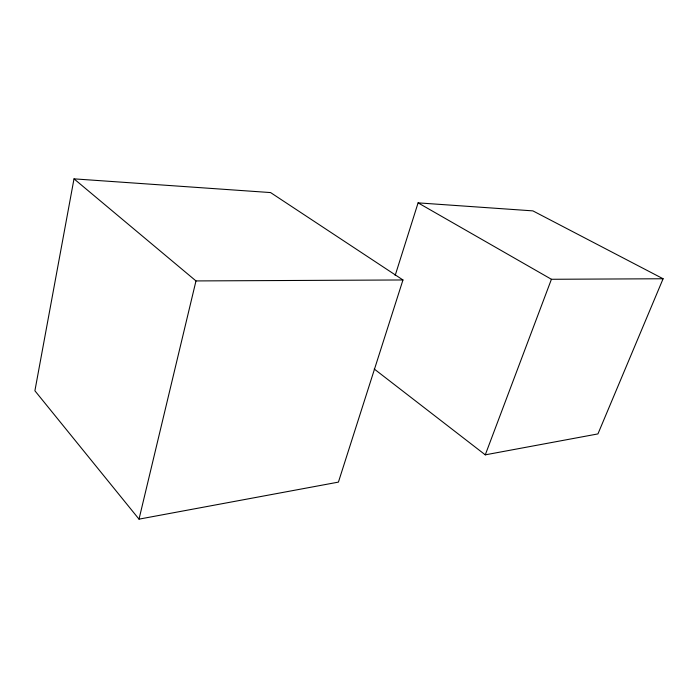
<?xml version="1.0" encoding="UTF-8"?>
<svg xmlns="http://www.w3.org/2000/svg" width="698" height="698" viewBox="0 0 698 698"><rect width="100%" height="100%" fill="white"/><g stroke="black" fill="none" stroke-linecap="round" stroke-linejoin="round"><path stroke-width="1.05" d="M74.005 178.854L34.9 390.784L139.015 519.146L338.417 482.117L402.964 279.968L270.571 192.569L74.005 178.854L195.981 280.928L402.964 279.968M139.015 519.146L195.981 280.928M395.164 275.483L418.093 202.865L532.888 210.875L663.1 278.755L597.942 433.912L485.276 454.843L374.215 368.989M485.276 454.843L551.42 279.279L663.1 278.755M418.093 202.865L551.42 279.279"/></g></svg>
